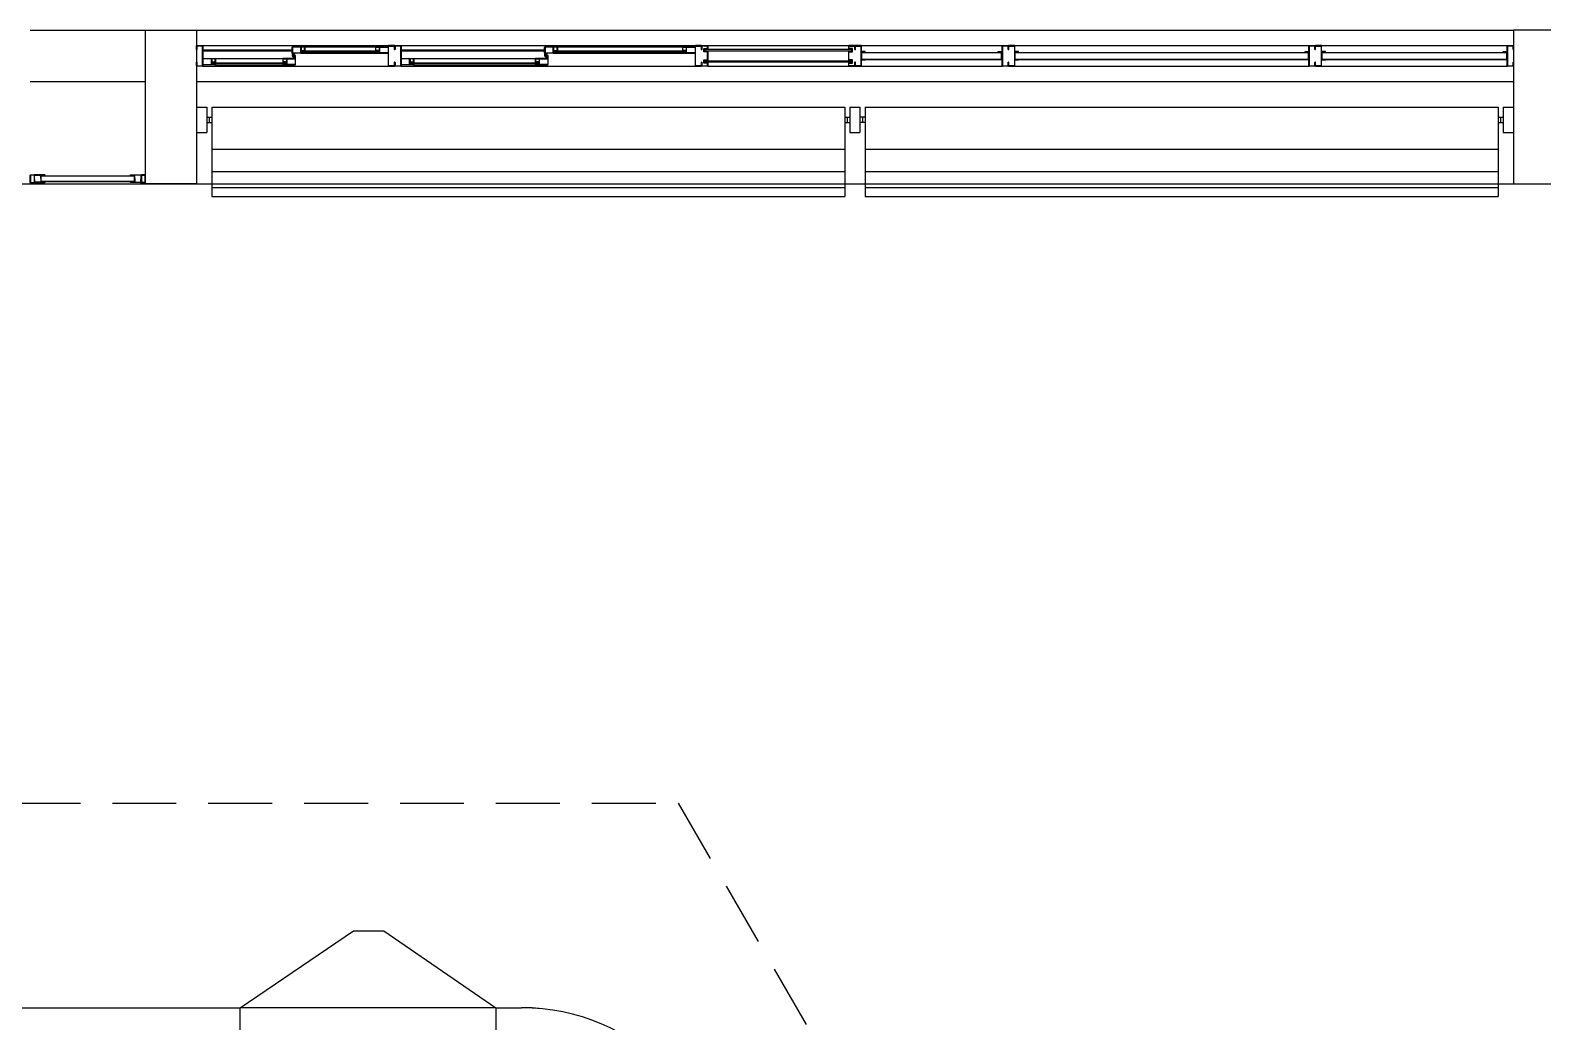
# Model space of a CAD drawing. Header units: millimetres. Extents: x 2128 to 2646, y 1972 to 2207.
# Drawn here: x 2396.01 to 2401.93, y 2033.64 to 2037.52 of the extents above; entities that cross this region are included whole.
import ezdxf

# ---------------------------------------------------------------- set-up
doc = ezdxf.new("R2010")
doc.units = ezdxf.units.MM
doc.linetypes.add('HIDDEN', pattern=[0.375, 0.25, -0.125])
for name, color, linetype in [('AR-ALV', 2, 'Continuous'), ('AR-BRISES', 1, 'Continuous'), ('AR-CORRIMAO-V1', 52, 'Continuous'), ('AR-ESQ', 1, 'Continuous'), ('AR-ESTC', 3, 'Continuous'), ('AR-ESTC-V3', 3, 'Continuous'), ('AR-PEITORIL', 1, 'Continuous'), ('AR-PROJ', 1, 'HIDDEN'), ('BR-LINHAS', 1, 'Continuous'), ('BR-MONTANTE', 242, 'Continuous'), ('BR-PAINEL', 1, 'Continuous'), ('BR-SUPORTE', 1, 'Continuous'), ('DT-ESQ-BAGUETE-C', 1, 'Continuous'), ('DT-ESQ-BAGUETE-V', 1, 'Continuous'), ('DT-ESQ-CHAPA DOBRADA-V', 1, 'Continuous'), ('DT-ESQ-MARCO-V', 1, 'Continuous'), ('DT-ESQ-PERFIL CADEIRA-C', 2, 'Continuous'), ('DT-ESQ-PERFIL CADEIRA-V', 2, 'Continuous'), ('DT-ESQ-PERFIL U SIMPLES-C', 2, 'Continuous'), ('DT-ESQ-PERFIL U-C', 2, 'Continuous'), ('DT-ESQ-PERFIL U-V', 1, 'Continuous'), ('DT-ESQ-VENEZIANA-C', 1, 'Continuous'), ('DT-ESQ-VENEZIANA-V', 1, 'Continuous'), ('DT-ESQ-VIDRO-C', 2, 'Continuous'), ('DT-ESQ-VIDRO-V', 71, 'Continuous'), ('DT-TXTMOD', 1, 'Continuous'), ('ibio', 2, 'Continuous'), ('PLAT-CONG', 7, 'Continuous')]:
    doc.layers.add(name, color=color, linetype=linetype)
doc.styles.add('S10', font='simplex.shx', dxfattribs={"height": 0.1})

# ---------------------------------------------------------------- blocks, each defined once
blk = doc.blocks.new('EF32-P')
at = {"layer": 'DT-ESQ-BAGUETE-C', "ltscale": 0.1}
for points in [[(0.0735, -0.125), (0.06, -0.125), (0.06, -0.1235), (0.073, -0.1235, 0.414214), (0.0735, -0.123), (0.0735, -0.112, 0.414214), (0.073, -0.1115), (0.06, -0.1115), (0.06, -0.11), (0.0735, -0.11, -0.414214), (0.075, -0.1115), (0.075, -0.1235, -0.414214)], [(0.339, -0.125), (0.3525, -0.125), (0.3525, -0.1235), (0.3395, -0.1235, -0.414214), (0.339, -0.123), (0.339, -0.112, -0.414214), (0.3395, -0.1115), (0.3525, -0.1115), (0.3525, -0.11), (0.339, -0.11, 0.414214), (0.3375, -0.1115), (0.3375, -0.1235, 0.414214)], [(0.4225, -0.08), (0.409, -0.08), (0.409, -0.0785), (0.422, -0.0785, 0.414214), (0.4225, -0.078), (0.4225, -0.067, 0.414214), (0.422, -0.0665), (0.409, -0.0665), (0.409, -0.065), (0.4225, -0.065, -0.414214), (0.424, -0.0665), (0.424, -0.0785, -0.414214)], [(0.7015, -0.08), (0.715, -0.08), (0.715, -0.0785), (0.702, -0.0785, -0.414214), (0.7015, -0.078), (0.7015, -0.067, -0.414214), (0.702, -0.0665), (0.715, -0.0665), (0.715, -0.065), (0.7015, -0.065, 0.414214), (0.7, -0.0665), (0.7, -0.0785, 0.414214)], [(0.8485, -0.125), (0.835, -0.125), (0.835, -0.1235), (0.848, -0.1235, 0.414214), (0.8485, -0.123), (0.8485, -0.112, 0.414214), (0.848, -0.1115), (0.835, -0.1115), (0.835, -0.11), (0.8485, -0.11, -0.414214), (0.85, -0.1115), (0.85, -0.1235, -0.414214)], [(1.3265, -0.125), (1.34, -0.125), (1.34, -0.1235), (1.327, -0.1235, -0.414214), (1.3265, -0.123), (1.3265, -0.112, -0.414214), (1.327, -0.1115), (1.34, -0.1115), (1.34, -0.11), (1.3265, -0.11, 0.414214), (1.325, -0.1115), (1.325, -0.1235, 0.414214)], [(1.41, -0.08), (1.3965, -0.08), (1.3965, -0.0785), (1.4095, -0.0785, 0.414214), (1.41, -0.078), (1.41, -0.067, 0.414214), (1.4095, -0.0665), (1.3965, -0.0665), (1.3965, -0.065), (1.41, -0.065, -0.414214), (1.4115, -0.0665), (1.4115, -0.0785, -0.414214)], [(1.9015, -0.08), (1.915, -0.08), (1.915, -0.0785), (1.902, -0.0785, -0.414214), (1.9015, -0.078), (1.9015, -0.067, -0.414214), (1.902, -0.0665), (1.915, -0.0665), (1.915, -0.065), (1.9015, -0.065, 0.414214), (1.9, -0.0665), (1.9, -0.0785, 0.414214)]]:
    blk.add_lwpolyline(points, format="xyb", close=True, dxfattribs=at)
at = {"layer": 'DT-ESQ-BAGUETE-V', "ltscale": 0.1}
for p, q in [((0.0735, -0.11), (0.339, -0.11)), ((0.4225, -0.065), (0.7015, -0.065)), ((0.8485, -0.11), (1.3265, -0.11)), ((1.41, -0.065), (1.9015, -0.065))]:
    blk.add_line(p, q, dxfattribs=at)
at = {"layer": 'DT-ESQ-CHAPA DOBRADA-V', "ltscale": 0.1}
for p, q in [((0.025, -0.077), (0.374, -0.077)), ((0.025, -0.08), (0.374, -0.08)), ((0.8, -0.077), (1.3615, -0.077)), ((0.8, -0.08), (1.3615, -0.08))]:
    blk.add_line(p, q, dxfattribs=at)
at = {"layer": 'DT-ESQ-MARCO-V', "ltscale": 0.1}
for p, q in [((1.9985, -0.06), (2.5515, -0.06)), ((2.5985, -0.06), (3.1515, -0.06)), ((3.1985, -0.06), (4.3515, -0.06)), ((4.3985, -0.06), (5.1265, -0.06)), ((1.9985, -0.14), (2.5515, -0.14)), ((2.5985, -0.14), (3.1515, -0.14)), ((3.1985, -0.14), (4.3515, -0.14)), ((4.3985, -0.14), (5.1265, -0.14))]:
    blk.add_line(p, q, dxfattribs=at)
at = {"layer": 'DT-ESQ-PERFIL CADEIRA-C', "ltscale": 0.1}
for p, q in [((0.376, -0.0885), (0.4225, -0.0885)), ((0.75, -0.0885), (0.7015, -0.0885)), ((1.3635, -0.0885), (1.41, -0.0885)), ((1.95, -0.0885), (1.9015, -0.0885)), ((0.025, -0.1335), (0.0735, -0.1335)), ((0.3855, -0.1335), (0.339, -0.1335)), ((0.8, -0.1335), (0.8485, -0.1335)), ((1.373, -0.1335), (1.3265, -0.1335))]:
    blk.add_line(p, q, dxfattribs=at)
for points in [[(0.0735, -0.135), (0.025, -0.135), (0.025, -0.1335), (0.06, -0.1335, -0.198912), (0.0589, -0.1331, -0.198913), (0.0585, -0.132), (0.0585, -0.112, 0.414214), (0.058, -0.1115), (0.025, -0.1115), (0.025, -0.11), (0.0585, -0.11, -0.414214), (0.06, -0.1115), (0.06, -0.1235), (0.06, -0.125), (0.06, -0.132), (0.0735, -0.132, -1)], [(0.339, -0.132, 1), (0.339, -0.135), (0.3855, -0.135, 0.414214), (0.3875, -0.133), (0.3875, -0.112, 0.414214), (0.3855, -0.11), (0.354, -0.11, 0.414214), (0.3525, -0.1115), (0.3525, -0.132)], [(0.3525, -0.1335, 0.198913), (0.3536, -0.1331, 0.198913), (0.354, -0.132), (0.354, -0.112, -0.414214), (0.3545, -0.1115), (0.3855, -0.1115, -0.414214), (0.386, -0.112), (0.386, -0.133, -0.414214), (0.3855, -0.1335)], [(0.4225, -0.087, -1), (0.4225, -0.09), (0.376, -0.09, -0.414214), (0.374, -0.088), (0.374, -0.067, -0.414214), (0.376, -0.065), (0.4075, -0.065, -0.414214), (0.409, -0.0665), (0.409, -0.087)], [(0.409, -0.0885, -0.198913), (0.4079, -0.0881, -0.198913), (0.4075, -0.087), (0.4075, -0.067, 0.414214), (0.407, -0.0665), (0.376, -0.0665, 0.414214), (0.3755, -0.067), (0.3755, -0.088, 0.414214), (0.376, -0.0885)], [(0.7015, -0.09), (0.75, -0.09), (0.75, -0.0885), (0.715, -0.0885, 0.198912), (0.7161, -0.0881, 0.198913), (0.7165, -0.087), (0.7165, -0.067, -0.414214), (0.717, -0.0665), (0.75, -0.0665), (0.75, -0.065), (0.7165, -0.065, 0.414214), (0.715, -0.0665), (0.715, -0.0785), (0.715, -0.08), (0.715, -0.087), (0.7015, -0.087, 1)], [(0.8485, -0.135), (0.8, -0.135), (0.8, -0.1335), (0.835, -0.1335, -0.198912), (0.8339, -0.1331, -0.198913), (0.8335, -0.132), (0.8335, -0.112, 0.414214), (0.833, -0.1115), (0.8, -0.1115), (0.8, -0.11), (0.8335, -0.11, -0.414214), (0.835, -0.1115), (0.835, -0.1235), (0.835, -0.125), (0.835, -0.132), (0.8485, -0.132, -1)], [(1.3265, -0.132, 1), (1.3265, -0.135), (1.373, -0.135, 0.414214), (1.375, -0.133), (1.375, -0.112, 0.414214), (1.373, -0.11), (1.3415, -0.11, 0.414214), (1.34, -0.1115), (1.34, -0.132)], [(1.34, -0.1335, 0.198913), (1.3411, -0.1331, 0.198913), (1.3415, -0.132), (1.3415, -0.112, -0.414214), (1.342, -0.1115), (1.373, -0.1115, -0.414214), (1.3735, -0.112), (1.3735, -0.133, -0.414214), (1.373, -0.1335)], [(1.41, -0.087, -1), (1.41, -0.09), (1.3635, -0.09, -0.414214), (1.3615, -0.088), (1.3615, -0.067, -0.414214), (1.3635, -0.065), (1.395, -0.065, -0.414214), (1.3965, -0.0665), (1.3965, -0.087)], [(1.3965, -0.0885, -0.198913), (1.3954, -0.0881, -0.198913), (1.395, -0.087), (1.395, -0.067, 0.414214), (1.3945, -0.0665), (1.3635, -0.0665, 0.414214), (1.363, -0.067), (1.363, -0.088, 0.414214), (1.3635, -0.0885)], [(1.9015, -0.09), (1.95, -0.09), (1.95, -0.0885), (1.915, -0.0885, 0.198912), (1.9161, -0.0881, 0.198913), (1.9165, -0.087), (1.9165, -0.067, -0.414214), (1.917, -0.0665), (1.95, -0.0665), (1.95, -0.065), (1.9165, -0.065, 0.414214), (1.915, -0.0665), (1.915, -0.0785), (1.915, -0.08), (1.915, -0.087), (1.9015, -0.087, 1)]]:
    blk.add_lwpolyline(points, format="xyb", close=True, dxfattribs=at)
at = {"layer": 'DT-ESQ-PERFIL CADEIRA-V', "ltscale": 0.1}
for p, q in [((0.4075, -0.09), (0.7015, -0.09)), ((1.395, -0.09), (1.9015, -0.09)), ((0.0735, -0.135), (0.339, -0.135)), ((0.8485, -0.135), (1.3265, -0.135))]:
    blk.add_line(p, q, dxfattribs=at)
at = {"layer": 'DT-ESQ-PERFIL U SIMPLES-C', "ltscale": 0.1}
for points in [[(0.376, -0.102), (0.384, -0.102), (0.384, -0.1005), (0.376, -0.1005, -0.414214), (0.3755, -0.1), (0.3755, -0.092, -0.414214), (0.376, -0.0915), (0.384, -0.0915), (0.384, -0.09), (0.376, -0.09, 0.414214), (0.374, -0.092), (0.374, -0.1, 0.414214)], [(0.3855, -0.098), (0.3775, -0.098), (0.3775, -0.0995), (0.3855, -0.0995, -0.414214), (0.386, -0.1), (0.386, -0.108, -0.414214), (0.3855, -0.1085), (0.3775, -0.1085), (0.3775, -0.11), (0.3855, -0.11, 0.414214), (0.3875, -0.108), (0.3875, -0.1, 0.414214)], [(1.3635, -0.102), (1.3715, -0.102), (1.3715, -0.1005), (1.3635, -0.1005, -0.414214), (1.363, -0.1), (1.363, -0.092, -0.414214), (1.3635, -0.0915), (1.3715, -0.0915), (1.3715, -0.09), (1.3635, -0.09, 0.414214), (1.3615, -0.092), (1.3615, -0.1, 0.414214)], [(1.373, -0.098), (1.365, -0.098), (1.365, -0.0995), (1.373, -0.0995, -0.414214), (1.3735, -0.1), (1.3735, -0.108, -0.414214), (1.373, -0.1085), (1.365, -0.1085), (1.365, -0.11), (1.373, -0.11, 0.414214), (1.375, -0.108), (1.375, -0.1, 0.414214)]]:
    blk.add_lwpolyline(points, format="xyb", close=True, dxfattribs=at)
at = {"layer": 'DT-ESQ-PERFIL U-C', "ltscale": 0.1}
for points in [[(0, -0.0615, -0.414214), (0.0015, -0.06), (0.0235, -0.06, -0.414214), (0.025, -0.0615), (0.025, -0.1385, -0.414214), (0.0235, -0.14), (0.0015, -0.14, -0.414214), (0, -0.1385), (0, -0.125), (0.0015, -0.125), (0.0015, -0.138, 0.414214), (0.002, -0.1385), (0.023, -0.1385, 0.414214), (0.0235, -0.138), (0.0235, -0.062, 0.414214), (0.023, -0.0615), (0.002, -0.0615, 0.414214), (0.0015, -0.062), (0.0015, -0.075), (0, -0.075)], [(0.775, -0.0615, 0.414214), (0.7735, -0.06), (0.7515, -0.06, 0.414214), (0.75, -0.0615), (0.75, -0.1385, 0.414214), (0.7515, -0.14), (0.7735, -0.14, 0.414214), (0.775, -0.1385), (0.775, -0.125), (0.7735, -0.125), (0.7735, -0.138, -0.414214), (0.773, -0.1385), (0.752, -0.1385, -0.414214), (0.7515, -0.138), (0.7515, -0.062, -0.414214), (0.752, -0.0615), (0.773, -0.0615, -0.414214), (0.7735, -0.062), (0.7735, -0.075), (0.775, -0.075)], [(0.775, -0.0615, -0.414214), (0.7765, -0.06), (0.7985, -0.06, -0.414214), (0.8, -0.0615), (0.8, -0.1385, -0.414214), (0.7985, -0.14), (0.7765, -0.14, -0.414214), (0.775, -0.1385), (0.775, -0.125), (0.7765, -0.125), (0.7765, -0.138, 0.414214), (0.777, -0.1385), (0.798, -0.1385, 0.414214), (0.7985, -0.138), (0.7985, -0.062, 0.414214), (0.798, -0.0615), (0.777, -0.0615, 0.414214), (0.7765, -0.062), (0.7765, -0.075), (0.775, -0.075)], [(1.975, -0.0615, 0.414214), (1.9735, -0.06), (1.9515, -0.06, 0.414214), (1.95, -0.0615), (1.95, -0.1385, 0.414214), (1.9515, -0.14), (1.9735, -0.14, 0.414214), (1.975, -0.1385), (1.975, -0.125), (1.9735, -0.125), (1.9735, -0.138, -0.414214), (1.973, -0.1385), (1.952, -0.1385, -0.414214), (1.9515, -0.138), (1.9515, -0.062, -0.414214), (1.952, -0.0615), (1.973, -0.0615, -0.414214), (1.9735, -0.062), (1.9735, -0.075), (1.975, -0.075)], [(2, -0.1285), (2, -0.1385, -0.414214), (1.9985, -0.14), (1.9765, -0.14, -0.414214), (1.975, -0.1385), (1.975, -0.125), (1.9765, -0.125), (1.9765, -0.138, 0.414214), (1.977, -0.1385), (1.998, -0.1385, 0.414214), (1.9985, -0.138), (1.9985, -0.1285), (1.9855, -0.1285, -0.414214), (1.984, -0.127), (1.984, -0.117, -0.414214), (1.9855, -0.1155), (1.9985, -0.1155), (1.9985, -0.0845), (1.9855, -0.0845, -0.414214), (1.984, -0.083), (1.984, -0.073, -0.414214), (1.9855, -0.0715), (1.9985, -0.0715), (1.9985, -0.062, 0.414214), (1.998, -0.0615), (1.977, -0.0615, 0.414214), (1.9765, -0.062), (1.9765, -0.075), (1.975, -0.075), (1.975, -0.0615, -0.414214), (1.9765, -0.06), (1.9985, -0.06, -0.414214), (2, -0.0615), (2, -0.0715, -0.414214), (1.9985, -0.073), (1.9855, -0.073), (1.9855, -0.083), (1.9985, -0.083), (1.9985, -0.083, -0.414214), (2, -0.0845), (2, -0.1155, -0.414214), (1.9985, -0.117), (1.9985, -0.117), (1.9855, -0.117), (1.9855, -0.127), (1.9985, -0.127, -0.414214)], [(2.55, -0.1285), (2.55, -0.1385, 0.414214), (2.5515, -0.14), (2.5735, -0.14, 0.414214), (2.575, -0.1385), (2.575, -0.125), (2.5735, -0.125), (2.5735, -0.138, -0.414214), (2.573, -0.1385), (2.552, -0.1385, -0.414214), (2.5515, -0.138), (2.5515, -0.1285), (2.5645, -0.1285, 0.414214), (2.566, -0.127), (2.566, -0.117, 0.414214), (2.5645, -0.1155), (2.5515, -0.1155), (2.5515, -0.0845), (2.5645, -0.0845, 0.414214), (2.566, -0.083), (2.566, -0.073, 0.414214), (2.5645, -0.0715), (2.5515, -0.0715), (2.5515, -0.062, -0.414214), (2.552, -0.0615), (2.573, -0.0615, -0.414214), (2.5735, -0.062), (2.5735, -0.075), (2.575, -0.075), (2.575, -0.0615, 0.414214), (2.5735, -0.06), (2.5515, -0.06, 0.414214), (2.55, -0.0615), (2.55, -0.0715, 0.414214), (2.5515, -0.073), (2.5645, -0.073), (2.5645, -0.083), (2.5515, -0.083), (2.5515, -0.083, 0.414214), (2.55, -0.0845), (2.55, -0.1155, 0.414214), (2.5515, -0.117), (2.5515, -0.117), (2.5645, -0.117), (2.5645, -0.127), (2.5515, -0.127, 0.414214)], [(2.6, -0.1234), (2.6, -0.086), (2.6135, -0.086, 1), (2.6135, -0.083), (2.6, -0.083), (2.6, -0.0615, 0.414214), (2.5985, -0.06), (2.5765, -0.06, 0.414214), (2.575, -0.0615), (2.575, -0.075), (2.5765, -0.075), (2.5765, -0.0615), (2.5985, -0.0615), (2.5985, -0.083, 0.414214), (2.6, -0.0845, 0.414214), (2.5985, -0.086), (2.5985, -0.1234), (2.5985, -0.1385), (2.5765, -0.1385), (2.5765, -0.125), (2.575, -0.125), (2.575, -0.1385, 0.414214), (2.5765, -0.14), (2.5985, -0.14, 0.414214), (2.6, -0.1385)], [(2.615, -0.086), (2.6015, -0.086, 0.414214), (2.6, -0.0875), (2.6, -0.1145, 0.414214), (2.6015, -0.116), (2.615, -0.116), (2.615, -0.1145), (2.6015, -0.1145), (2.6015, -0.0875), (2.615, -0.0875)], [(3.15, -0.1234), (3.15, -0.086), (3.1365, -0.086, -1), (3.1365, -0.083), (3.15, -0.083), (3.15, -0.0615, -0.414214), (3.1515, -0.06), (3.1735, -0.06, -0.414214), (3.175, -0.0615), (3.175, -0.075), (3.1735, -0.075), (3.1735, -0.0615), (3.1515, -0.0615), (3.1515, -0.083, -0.414214), (3.15, -0.0845, -0.414214), (3.1515, -0.086), (3.1515, -0.1234), (3.1515, -0.1385), (3.1735, -0.1385), (3.1735, -0.125), (3.175, -0.125), (3.175, -0.1385, -0.414214), (3.1735, -0.14), (3.1515, -0.14, -0.414214), (3.15, -0.1385)], [(3.135, -0.086), (3.1485, -0.086, -0.414214), (3.15, -0.0875), (3.15, -0.1145, -0.414214), (3.1485, -0.116), (3.135, -0.116), (3.135, -0.1145), (3.1485, -0.1145), (3.1485, -0.0875), (3.135, -0.0875)], [(3.2, -0.1234), (3.2, -0.086), (3.2135, -0.086, 1), (3.2135, -0.083), (3.2, -0.083), (3.2, -0.0615, 0.414214), (3.1985, -0.06), (3.1765, -0.06, 0.414214), (3.175, -0.0615), (3.175, -0.075), (3.1765, -0.075), (3.1765, -0.0615), (3.1985, -0.0615), (3.1985, -0.083, 0.414214), (3.2, -0.0845, 0.414214), (3.1985, -0.086), (3.1985, -0.1234), (3.1985, -0.1385), (3.1765, -0.1385), (3.1765, -0.125), (3.175, -0.125), (3.175, -0.1385, 0.414214), (3.1765, -0.14), (3.1985, -0.14, 0.414214), (3.2, -0.1385)], [(3.215, -0.086), (3.2015, -0.086, 0.414214), (3.2, -0.0875), (3.2, -0.1145, 0.414214), (3.2015, -0.116), (3.215, -0.116), (3.215, -0.1145), (3.2015, -0.1145), (3.2015, -0.0875), (3.215, -0.0875)], [(4.35, -0.1234), (4.35, -0.086), (4.3365, -0.086, -1), (4.3365, -0.083), (4.35, -0.083), (4.35, -0.0615, -0.414214), (4.3515, -0.06), (4.3735, -0.06, -0.414214), (4.375, -0.0615), (4.375, -0.075), (4.3735, -0.075), (4.3735, -0.0615), (4.3515, -0.0615), (4.3515, -0.083, -0.414214), (4.35, -0.0845, -0.414214), (4.3515, -0.086), (4.3515, -0.1234), (4.3515, -0.1385), (4.3735, -0.1385), (4.3735, -0.125), (4.375, -0.125), (4.375, -0.1385, -0.414214), (4.3735, -0.14), (4.3515, -0.14, -0.414214), (4.35, -0.1385)], [(4.335, -0.086), (4.3485, -0.086, -0.414214), (4.35, -0.0875), (4.35, -0.1145, -0.414214), (4.3485, -0.116), (4.335, -0.116), (4.335, -0.1145), (4.3485, -0.1145), (4.3485, -0.0875), (4.335, -0.0875)], [(4.4, -0.1234), (4.4, -0.086), (4.4135, -0.086, 1), (4.4135, -0.083), (4.4, -0.083), (4.4, -0.0615, 0.414214), (4.3985, -0.06), (4.3765, -0.06, 0.414214), (4.375, -0.0615), (4.375, -0.075), (4.3765, -0.075), (4.3765, -0.0615), (4.3985, -0.0615), (4.3985, -0.083, 0.414214), (4.4, -0.0845, 0.414214), (4.3985, -0.086), (4.3985, -0.1234), (4.3985, -0.1385), (4.3765, -0.1385), (4.3765, -0.125), (4.375, -0.125), (4.375, -0.1385, 0.414214), (4.3765, -0.14), (4.3985, -0.14, 0.414214), (4.4, -0.1385)], [(4.415, -0.086), (4.4015, -0.086, 0.414214), (4.4, -0.0875), (4.4, -0.1145, 0.414214), (4.4015, -0.116), (4.415, -0.116), (4.415, -0.1145), (4.4015, -0.1145), (4.4015, -0.0875), (4.415, -0.0875)], [(5.125, -0.1234), (5.125, -0.086), (5.1115, -0.086, -1), (5.1115, -0.083), (5.125, -0.083), (5.125, -0.0615, -0.414214), (5.1265, -0.06), (5.1485, -0.06, -0.414214), (5.15, -0.0615), (5.15, -0.075), (5.1485, -0.075), (5.1485, -0.0615), (5.1265, -0.0615), (5.1265, -0.083, -0.414214), (5.125, -0.0845, -0.414214), (5.1265, -0.086), (5.1265, -0.1234), (5.1265, -0.1385), (5.1485, -0.1385), (5.1485, -0.125), (5.15, -0.125), (5.15, -0.1385, -0.414214), (5.1485, -0.14), (5.1265, -0.14, -0.414214), (5.125, -0.1385)], [(5.11, -0.086), (5.1235, -0.086, -0.414214), (5.125, -0.0875), (5.125, -0.1145, -0.414214), (5.1235, -0.116), (5.11, -0.116), (5.11, -0.1145), (5.1235, -0.1145), (5.1235, -0.0875), (5.11, -0.0875)]]:
    blk.add_lwpolyline(points, format="xyb", close=True, dxfattribs=at)
for points in [[(2.6, -0.0845), (2.6135, -0.0845)], [(3.15, -0.0845), (3.1365, -0.0845)], [(3.2, -0.0845), (3.2135, -0.0845)], [(4.35, -0.0845), (4.3365, -0.0845)], [(4.4, -0.0845), (4.4135, -0.0845)], [(5.125, -0.0845), (5.1115, -0.0845)]]:
    blk.add_lwpolyline(points, dxfattribs=at)
at = {"layer": 'DT-ESQ-PERFIL U-V', "ltscale": 0.1}
for p, q in [((0.0235, -0.06), (0.7515, -0.06)), ((0.7985, -0.06), (1.9515, -0.06)), ((0.0235, -0.14), (0.7515, -0.14)), ((0.7985, -0.14), (1.9515, -0.14))]:
    blk.add_line(p, q, dxfattribs=at)
at = {"layer": 'DT-ESQ-VENEZIANA-C', "ltscale": 0.1}
for p, q in [((2.6015, -0.113), (3.1485, -0.113)), ((2.6015, -0.1145), (3.1485, -0.1145)), ((3.2015, -0.113), (4.3485, -0.113)), ((3.2015, -0.1145), (4.3485, -0.1145)), ((4.4015, -0.113), (5.1235, -0.113)), ((4.4015, -0.1145), (5.1235, -0.1145))]:
    blk.add_line(p, q, dxfattribs=at)
at = {"layer": 'DT-ESQ-VENEZIANA-V', "ltscale": 0.1}
for p, q in [((2.6015, -0.0875), (3.1485, -0.0875)), ((3.2015, -0.0875), (4.3485, -0.0875)), ((4.4015, -0.0875), (5.1235, -0.0875))]:
    blk.add_line(p, q, dxfattribs=at)
at = {"layer": 'DT-ESQ-VIDRO-C', "ltscale": 0.1}
for points in [[(0.7125, -0.085), (0.7125, -0.082), (0.4115, -0.082), (0.4115, -0.085)], [(1.9125, -0.085), (1.9125, -0.082), (1.399, -0.082), (1.399, -0.085)], [(2.5625, -0.081), (2.5625, -0.075), (1.9875, -0.075), (1.9875, -0.081)], [(0.063, -0.13), (0.063, -0.127), (0.3495, -0.127), (0.3495, -0.13)], [(0.838, -0.13), (0.838, -0.127), (1.337, -0.127), (1.337, -0.13)]]:
    blk.add_lwpolyline(points, close=True, dxfattribs=at)
at = {"layer": 'DT-ESQ-VIDRO-V', "ltscale": 0.1}
blk.add_lwpolyline([(2.5625, -0.119), (2.5625, -0.125), (1.9875, -0.125), (1.9875, -0.119)], close=True, dxfattribs=at)
at = {"layer": 'DT-TXTMOD', "ltscale": 0.1, "style": 'S10', "flags": 3}
for tag, p in [('M01', (0.025, -0.28)), ('M02', (0.3253, -0.28)), ('M03', (0.627, -0.28)), ('M04', (0.9288, -0.28)), ('M05', (1.2306, -0.28)), ('M06', (1.5323, -0.28)), ('M07', (1.8341, -0.28)), ('M08', (2.1359, -0.28)), ('M09', (2.4376, -0.28)), ('M10', (2.7394, -0.28)), ('M11', (3.0412, -0.28)), ('M12', (3.3429, -0.28)), ('M13', (3.6447, -0.28)), ('M14', (3.9464, -0.28)), ('M15', (4.2482, -0.28)), ('M16', (4.55, -0.28)), ('M17', (4.8517, -0.28))]:
    blk.add_attdef(tag, p, '', height=0.1, dxfattribs=at)
blk = doc.blocks.new('BR-MODULO1')
at = {"layer": 'BR-LINHAS'}
for p, q in [((0.06, -0.2648), (2.535, -0.2648)), ((2.615, -0.2648), (5.09, -0.2648)), ((0.06, -0.3524), (2.535, -0.3524)), ((2.615, -0.3524), (5.09, -0.3524)), ((0.06, -0.4147), (2.535, -0.4147)), ((2.615, -0.4147), (5.09, -0.4147))]:
    blk.add_line(p, q, dxfattribs=at)
at = {"layer": 'BR-MONTANTE'}
for p, q in [((0, -0.1), (0, -0.2)), ((0, -0.1), (0.04, -0.1)), ((0.04, -0.1), (0.04, -0.2)), ((2.5547, -0.1), (2.5947, -0.1)), ((2.5547, -0.1), (2.5547, -0.2)), ((2.5947, -0.1), (2.5947, -0.2)), ((5.11, -0.1), (5.11, -0.2)), ((5.11, -0.1), (5.15, -0.1)), ((5.15, -0.1), (5.15, -0.2)), ((0, -0.2), (0.04, -0.2)), ((2.5547, -0.2), (2.5947, -0.2)), ((5.11, -0.2), (5.15, -0.2))]:
    blk.add_line(p, q, dxfattribs=at)
at = {"layer": 'BR-PAINEL'}
for p, q in [((0.06, -0.1), (2.535, -0.1)), ((0.06, -0.1), (0.06, -0.45)), ((2.535, -0.1), (2.535, -0.45)), ((2.615, -0.1), (2.615, -0.45)), ((2.615, -0.1), (5.09, -0.1)), ((5.09, -0.1), (5.09, -0.45)), ((0.06, -0.45), (2.535, -0.45)), ((2.615, -0.45), (5.09, -0.45))]:
    blk.add_line(p, q, dxfattribs=at)
at = {"layer": 'BR-SUPORTE'}
for p, q in [((0.04, -0.14), (0.06, -0.14)), ((0.04, -0.16), (0.06, -0.16)), ((0.05, -0.14), (0.05, -0.16)), ((2.5347, -0.14), (2.5547, -0.14)), ((2.5347, -0.16), (2.5547, -0.16)), ((2.5447, -0.14), (2.5447, -0.16)), ((2.6147, -0.14), (2.5947, -0.14)), ((2.6147, -0.16), (2.5947, -0.16)), ((2.6047, -0.14), (2.6047, -0.16)), ((5.09, -0.14), (5.11, -0.14)), ((5.09, -0.16), (5.11, -0.16)), ((5.1, -0.14), (5.1, -0.16))]:
    blk.add_line(p, q, dxfattribs=at)
blk = doc.blocks.new('EF01C-P')
at = {"layer": 'DT-ESQ-BAGUETE-C', "ltscale": 0.1}
for points in [[(0.0015, 0.035), (0.015, 0.035), (0.015, 0.0335), (0.0015, 0.0335), (0.0015, 0.005), (0.015, 0.005), (0.015, 0.0035), (0.0015, 0.0035, -0.414214), (0, 0.005), (0, 0.0335, -0.414214)], [(0.4485, 0.035), (0.435, 0.035), (0.435, 0.0335), (0.4485, 0.0335), (0.4485, 0.005), (0.435, 0.005), (0.435, 0.0035), (0.4485, 0.0035, 0.414214), (0.45, 0.005), (0.45, 0.0335, 0.414214)]]:
    blk.add_lwpolyline(points, format="xyb", close=True, dxfattribs=at)
at = {"layer": 'DT-ESQ-PERFIL CADEIRA-C', "ltscale": 0.1}
for points in [[(0.01, 0.0015), (0.01, 0.003), (0.0015, 0.003, 1), (0.0015, 0), (0.015, 0, 0.414214), (0.0165, 0.0015), (0.0165, 0.0335), (0.043, 0.0335)], [(0.043, 0.0065), (0.018, 0.0065), (0.018, 0.0165), (0.0165, 0.0165), (0.0165, 0.0065, 0.414214), (0.018, 0.005), (0.043, 0.005), (0.0565, 0.005, 1), (0.0565, 0.008), (0.043, 0.008), (0.043, 0.02), (0.043, 0.032), (0.0565, 0.032, 1), (0.0565, 0.035), (0.043, 0.035), (0.0165, 0.035, 0.414214), (0.015, 0.0335), (0.015, 0.0015), (0.0015, 0.0015)], [(0.0415, 0.02), (0.0415, 0.032, -0.414214), (0.043, 0.0335), (0.0565, 0.0335)], [(0.0415, 0.02), (0.0415, 0.008, 0.414214), (0.043, 0.0065), (0.0565, 0.0065)], [(0.407, 0.0065), (0.432, 0.0065), (0.432, 0.0165), (0.4335, 0.0165), (0.4335, 0.0065, -0.414214), (0.432, 0.005), (0.407, 0.005), (0.3935, 0.005, -1), (0.3935, 0.008), (0.407, 0.008), (0.407, 0.02), (0.407, 0.032), (0.3935, 0.032, -1), (0.3935, 0.035), (0.407, 0.035), (0.4335, 0.035, -0.414214), (0.435, 0.0335), (0.435, 0.0015), (0.4485, 0.0015)], [(0.4085, 0.02), (0.4085, 0.032, 0.414214), (0.407, 0.0335), (0.3935, 0.0335)], [(0.4085, 0.02), (0.4085, 0.008, -0.414214), (0.407, 0.0065), (0.3935, 0.0065)], [(0.44, 0.0015), (0.44, 0.003), (0.4485, 0.003, -1), (0.4485, 0), (0.435, 0, -0.414214), (0.4335, 0.0015), (0.4335, 0.0335), (0.407, 0.0335)]]:
    blk.add_lwpolyline(points, format="xyb", dxfattribs=at)
at = {"layer": 'DT-ESQ-PERFIL CADEIRA-V', "ltscale": 0.1}
blk.add_line((0.015, 0), (0.435, 0), dxfattribs=at)
at = {"layer": 'DT-ESQ-VENEZIANA-C', "ltscale": 0.1}
for p, q in [((0.043, 0.0105), (0.407, 0.0105)), ((0.043, 0.009), (0.407, 0.009))]:
    blk.add_line(p, q, dxfattribs=at)
at = {"layer": 'DT-ESQ-VENEZIANA-V', "ltscale": 0.1}
blk.add_line((0.043, 0.031), (0.407, 0.031), dxfattribs=at)
at = {"layer": 'DT-TXTMOD', "ltscale": 0.1, "style": 'S10', "flags": 3}
blk.add_attdef('EF01C', (0.0208, -0.14), '', height=0.1, dxfattribs=at)
blk = doc.blocks.new('A$C5F2C59A8')
at = {"layer": 'AR-CORRIMAO-V1'}
for p, q in [((43.8811, 17.5001), (46.4263, 17.5001)), ((47.4263, 17.5001), (47.5263, 17.5001))]:
    blk.add_line(p, q, dxfattribs=at)
blk.add_arc((47.5263, 16.7001), 0.8, 0, 90, dxfattribs=at)
at = {"layer": 'AR-ESTC-V3', "ltscale": 0.25}
for p, q in [((46.4263, 17.5001), (46.869, 17.8001)), ((46.869, 17.8001), (46.9874, 17.8001)), ((46.9874, 17.8001), (47.4263, 17.5001)), ((47.4263, 17.5001), (46.4263, 17.5001)), ((46.4263, 17.4001), (46.4263, 17.5001)), ((47.4263, 17.5001), (47.4263, 17.4001))]:
    blk.add_line(p, q, dxfattribs=at)
at = {"layer": 'AR-PROJ'}
for p, q in [((20.4263, 18.3), (48.1391, 18.3)), ((48.1391, 18.3), (49.8712, 15.3))]:
    blk.add_line(p, q, dxfattribs=at)
blk = doc.blocks.new('A$C63644613')
at = {"layer": 'AR-CORRIMAO-V1'}
for p, q in [((39.0311, 11.7419), (41.5763, 11.7419)), ((42.5763, 11.7419), (42.6763, 11.7419))]:
    blk.add_line(p, q, dxfattribs=at)
blk.add_arc((42.6763, 10.9419), 0.8, 0, 90, dxfattribs=at)
at = {"layer": 'AR-ESTC-V3', "ltscale": 0.25}
for p, q in [((41.5763, 11.7419), (42.019, 12.0419)), ((42.019, 12.0419), (42.1375, 12.0419)), ((42.1375, 12.0419), (42.5763, 11.7419)), ((42.5763, 11.7419), (41.5763, 11.7419)), ((41.5763, 11.6419), (41.5763, 11.7419)), ((42.5763, 11.7419), (42.5763, 11.6419))]:
    blk.add_line(p, q, dxfattribs=at)
at = {"layer": 'AR-PROJ'}
for p, q in [((15.5763, 12.5419), (43.2891, 12.5419)), ((43.2891, 12.5419), (45.0212, 9.5419))]:
    blk.add_line(p, q, dxfattribs=at)
blk = doc.blocks.new('A$C53EB3577')
at = {"layer": 'AR-CORRIMAO-V1'}
for p, q in [((39.0311, 20.2), (41.5763, 20.2)), ((42.5763, 20.2), (42.6763, 20.2))]:
    blk.add_line(p, q, dxfattribs=at)
blk.add_arc((42.6763, 19.4), 0.8, 0, 90, dxfattribs=at)
at = {"layer": 'AR-ESTC-V3', "ltscale": 0.25}
for p, q in [((41.5763, 20.2), (42.019, 20.5)), ((42.019, 20.5), (42.1375, 20.5)), ((42.1375, 20.5), (42.5763, 20.2)), ((42.5763, 20.2), (41.5763, 20.2)), ((41.5763, 20.1), (41.5763, 20.2)), ((42.5763, 20.2), (42.5763, 20.1))]:
    blk.add_line(p, q, dxfattribs=at)
at = {"layer": 'AR-PROJ'}
for p, q in [((15.5763, 21), (43.2891, 21)), ((43.2891, 21), (45.0212, 18))]:
    blk.add_line(p, q, dxfattribs=at)

msp = doc.modelspace()

# ---------------------------------------------------------------- linework, layer by layer
at = {"layer": 'AR-ALV'}
for p, q in [((2396.0115, 2037.5151), (2396.4615, 2037.5151)), ((2396.0115, 2037.3151), (2396.4615, 2037.3151))]:
    msp.add_line(p, q, dxfattribs=at)
at = {"layer": 'AR-ESTC'}
for p, q in [((2396.4615, 2037.5151), (2396.6615, 2037.5151)), ((2396.4615, 2036.9151), (2396.4615, 2037.5151)), ((2396.6615, 2037.5151), (2396.6615, 2036.9151)), ((2402.0115, 2037.5151), (2401.8115, 2037.5151)), ((2401.8115, 2037.5151), (2401.8115, 2036.9151)), ((2396.6615, 2036.9151), (2396.4615, 2036.9151)), ((2401.8115, 2036.9151), (2402.0115, 2036.9151))]:
    msp.add_line(p, q, dxfattribs=at)
at = {"layer": 'AR-PEITORIL'}
for p, q in [((2396.6615, 2037.5151), (2401.8115, 2037.5151)), ((2396.6615, 2037.3151), (2401.8115, 2037.3151))]:
    msp.add_line(p, q, dxfattribs=at)
at = {"layer": 'ibio'}
msp.add_line((2371.8115, 2036.9151), (2438.6615, 2036.9151), dxfattribs=at)

# ---------------------------------------------------------------- block references
at = {"layer": 'AR-BRISES'}
msp.add_blockref('BR-MODULO1', (2396.6615, 2037.3151), dxfattribs=at)
at = {"layer": 'AR-ESQ'}
for name, p in [('EF32-P', (2396.6615, 2037.5151)), ('EF01C-P', (2396.0115, 2036.9151))]:
    msp.add_blockref(name, p, dxfattribs=at)
at = {"layer": 'PLAT-CONG'}
for name, p in [('A$C5F2C59A8', (2350.4063, 2016.1945)), ('A$C63644613', (2355.2563, 2021.9526)), ('A$C53EB3577', (2355.2563, 2013.4945))]:
    msp.add_blockref(name, p, dxfattribs=at)

doc.saveas('drawing.dxf')
